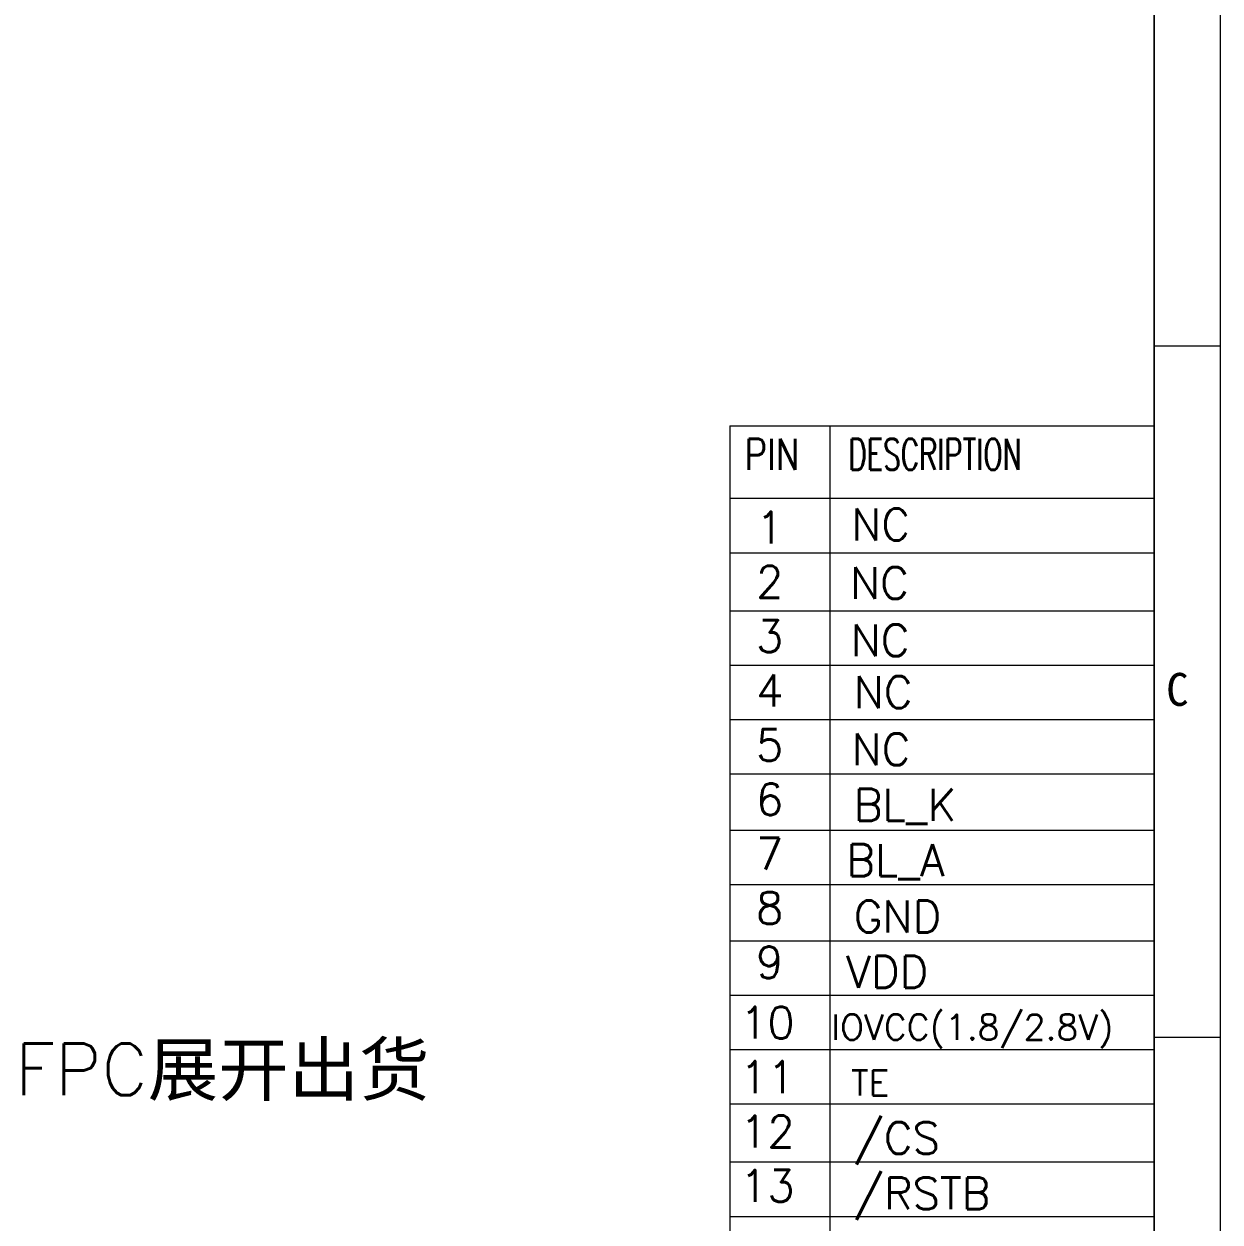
# Model space of a CAD drawing. Header units: millimetres. Extents: x 1040 to 3675, y 249 to 975.
# Drawn here: x 3399.6 to 3469.6, y 833.2 to 903.3 of the extents above; entities that cross this region are included whole.
import ezdxf

# ---------------------------------------------------------------- set-up
doc = ezdxf.new("R2010")
doc.units = ezdxf.units.MM
doc.styles.get("Standard").update_dxf_attribs({"font": 'txt', "bigfont": 'gbcbig.shx'})
doc.styles.add('宋体', font='')
doc.styles.get('宋体').set_extended_font_data('SimSun')

msp = doc.modelspace()

# ---------------------------------------------------------------- linework, layer by layer
at = {"lineweight": 0}
for p, q in [((3469.5749, 924.9533), (3469.5749, 763.072)), ((3465.7206, 921.099), (3465.7206, 766.9263)), ((3465.7206, 766.9263), (3465.7206, 921.099)), ((3465.7206, 884.483), (3469.5749, 884.483)), ((3465.7206, 844.0126), (3469.5749, 844.0126)), ((3465.7206, 844.0126), (3469.5749, 844.0126)), ((3465.8495, 844.0126), (3467.1406, 844.0126)), ((3467.1406, 844.0126), (3469.5749, 844.0126))]:
    msp.add_line(p, q, dxfattribs=at)
at = {"color": 0, "lineweight": 0}
for p, q in [((3440.8949, 879.7876), (3440.8949, 794.5946)), ((3446.7447, 879.7876), (3446.7447, 794.5946)), ((3465.7206, 794.5946), (3465.7206, 879.7876))]:
    msp.add_line(p, q, dxfattribs=at)
at = {"color": 0, "linetype": 'Continuous', "lineweight": 0}
for p, q in [((3440.8949, 879.7876), (3465.7206, 879.7876)), ((3465.7206, 875.545), (3440.8949, 875.545))]:
    msp.add_line(p, q, dxfattribs=at)
for points in [[(3440.8949, 872.364), (3465.7206, 872.364)], [(3440.8949, 868.9636), (3465.7206, 868.9636)], [(3440.8949, 865.7827), (3465.7206, 865.7827)], [(3440.8949, 862.6017), (3465.7206, 862.6017)], [(3440.8949, 859.4207), (3465.7206, 859.4207)], [(3440.8949, 856.13), (3465.7206, 856.13)], [(3440.8949, 852.9491), (3465.7206, 852.9491)], [(3440.8949, 849.6584), (3465.7206, 849.6584)], [(3440.8949, 846.4774), (3465.7206, 846.4774)], [(3440.8949, 843.2965), (3465.7206, 843.2965)], [(3440.8949, 840.1155), (3465.7206, 840.1155)], [(3440.8949, 836.7151), (3465.7206, 836.7151)], [(3440.8949, 833.5342), (3465.7206, 833.5342)]]:
    msp.add_lwpolyline(points, dxfattribs=at)
at = {"lineweight": 0}
for points in [[(3465.7206, 871.1544), (3465.7206, 844.242)], [(3465.7206, 867.7461), (3465.7206, 834.1056)]]:
    msp.add_lwpolyline(points, dxfattribs=at)

# ---------------------------------------------------------------- texts
at = {"color": 0, "linetype": 'Continuous', "lineweight": 0}
for s, height, width, p in [('PIN', 1.82844, 0.8, (3441.7652, 877.2119)), ('DESCRIPTION', 1.828441, 0.65, (3447.8375, 877.2119))]:
    msp.add_text(s, height=height, dxfattribs=dict(at, width=width)).set_placement(p)
for s, height, p in [('1', 1.8647, (3442.4317, 872.9124)), ('NC', 1.86472, (3448.0066, 873.0865)), ('2', 1.8647, (3442.4317, 869.7315)), ('NC', 1.86472, (3447.9346, 869.6662)), ('3', 1.8647, (3442.4317, 866.5505)), ('NC', 1.86472, (3447.9707, 866.3119)), ('4', 1.8647, (3442.4317, 863.3695)), ('NC', 1.86472, (3448.1512, 863.2822)), ('5', 1.8647, (3442.4317, 860.1885)), ('NC', 1.86472, (3448.0255, 859.9305)), ('6', 1.8647, (3442.4317, 857.0076)), ('BL_K', 1.86472, (3448.1502, 856.6803)), ('7', 1.8647, (3442.4317, 853.8266)), ('BL_A', 1.86472, (3447.7089, 853.441)), ('8', 1.8647, (3442.4317, 850.6456)), ('GND', 1.86472, (3448.1502, 850.1476)), ('9', 1.8647, (3442.4317, 847.4646)), ('10', 1.86472, (3441.4952, 843.9327)), ('11', 1.86472, (3441.4952, 840.7518)), ('12', 1.86472, (3441.4952, 837.5708)), ('/CS', 1.86472, (3448.1502, 837.1904)), ('13', 1.86472, (3441.4952, 834.3898)), ('/RSTB', 1.86472, (3448.1502, 833.9511))]:
    msp.add_text(s, height=height, dxfattribs=at).set_placement(p)
at = {"lineweight": 0, "style": '宋体'}
msp.add_text('C', height=1.9272, dxfattribs=at).set_placement((3466.4225, 863.408))
at = {"linetype": 'Continuous', "lineweight": 0}
for s, height, p in [('VDD', 1.86472, (3447.7089, 846.9083)), ('IOVCC(1.8/2.8V)', 1.491777, (3446.831, 843.8641)), ('TE', 1.49178, (3447.9826, 840.5971))]:
    msp.add_text(s, height=height, dxfattribs=at).set_placement(p)
at = {"insert": (3399.0813, 843.6451), "char_height": 3.020429, "width": 83.501194, "attachment_point": 1}
msp.add_mtext('FPC{\\fSimSun|b0|i0|c134|p54;展开出货}', dxfattribs=at)

doc.saveas('drawing.dxf')
